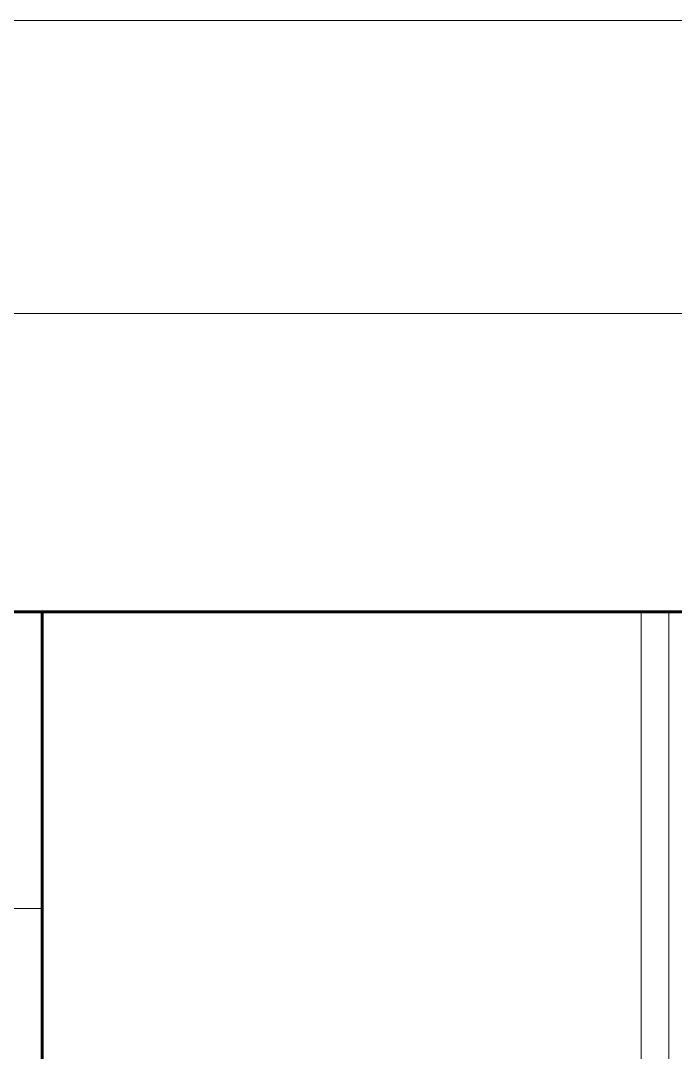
# Model space of a CAD drawing. Header units: millimetres. Extents: x 0 to 594, y 0 to 420.
# Drawn here: x 462.262 to 463.451, y 84.889 to 86.762 of the extents above; entities that cross this region are included whole.
import ezdxf

# ---------------------------------------------------------------- set-up
doc = ezdxf.new("R2010")
doc.units = ezdxf.units.MM
for name, pattern in [('K5LT_AXLED', [19.5, 15, -1.5, 1.5, -1.5]), ('K5LT_BASIC', [0]), ('K5LT_THIN', [0])]:
    doc.linetypes.add(name, pattern=pattern)
doc.layers.add('Системный слой', color=7, linetype='Continuous')

# ---------------------------------------------------------------- blocks, each defined once
blk = doc.blocks.new('U573')
at = {"layer": 'Системный слой', "color": 30, "linetype": 'K5LT_AXLED', "lineweight": 18, "true_color": 0xff8000}
blk.add_line((461.3573, 86.2304), (463.6173, 86.2304), dxfattribs=at)
blk = doc.blocks.new('U640')
at = {"layer": 'Системный слой', "color": 30, "linetype": 'K5LT_AXLED', "lineweight": 18, "true_color": 0xff8000}
blk.add_line((464.8626, 86.7624), (462.6026, 86.7624), dxfattribs=at)
blk = doc.blocks.new('U641')
at = {"layer": 'Системный слой', "color": 30, "linetype": 'K5LT_AXLED', "lineweight": 18, "true_color": 0xff8000}
blk.add_line((463.8626, 86.7624), (461.6026, 86.7624), dxfattribs=at)
blk = doc.blocks.new('U645')
at = {"layer": 'Системный слой', "color": 30, "linetype": 'K5LT_AXLED', "lineweight": 18, "true_color": 0xff8000}
blk.add_line((464.8626, 86.7624), (462.6506, 86.7624), dxfattribs=at)
blk = doc.blocks.new('U646')
at = {"layer": 'Системный слой', "color": 30, "linetype": 'K5LT_AXLED', "lineweight": 18, "true_color": 0xff8000}
blk.add_line((463.8626, 86.7624), (461.6506, 86.7624), dxfattribs=at)
blk = doc.blocks.new('U642')
at = {"layer": 'Системный слой'}
for name in ['U646', 'U645']:
    blk.add_blockref(name, (0, 0), dxfattribs=at)
blk = doc.blocks.new('U637')
at = {"layer": 'Системный слой'}
for name in ['U642', 'U641', 'U640']:
    blk.add_blockref(name, (0, 0), dxfattribs=at)

msp = doc.modelspace()

# ---------------------------------------------------------------- linework, layer by layer
at = {"layer": 'Системный слой', "color": 5, "linetype": 'K5LT_BASIC', "lineweight": 60, "true_color": 0x0000ff}
for p, q in [((462.30111, 85.68911), (462.2504, 85.68911)), ((462.30111, 85.68911), (463.38868, 85.68911)), ((462.30111, 82.48911), (462.30111, 85.68911)), ((463.38868, 85.68911), (463.4394, 85.68911)), ((463.4394, 85.68911), (465.5994, 85.68911))]:
    msp.add_line(p, q, dxfattribs=at)
at = {"layer": 'Системный слой', "color": 7, "linetype": 'K5LT_THIN', "lineweight": 18}
for p, q in [((463.38868, 85.68911), (463.38868, 82.48911)), ((463.4394, 85.68911), (463.4394, 82.48911)), ((462.30111, 85.15038), (303.9013, 85.15038))]:
    msp.add_line(p, q, dxfattribs=at)

# ---------------------------------------------------------------- block references
at = {"layer": 'Системный слой'}
for name in ['U637', 'U573']:
    msp.add_blockref(name, (0, 0), dxfattribs=at)

doc.saveas('drawing.dxf')
